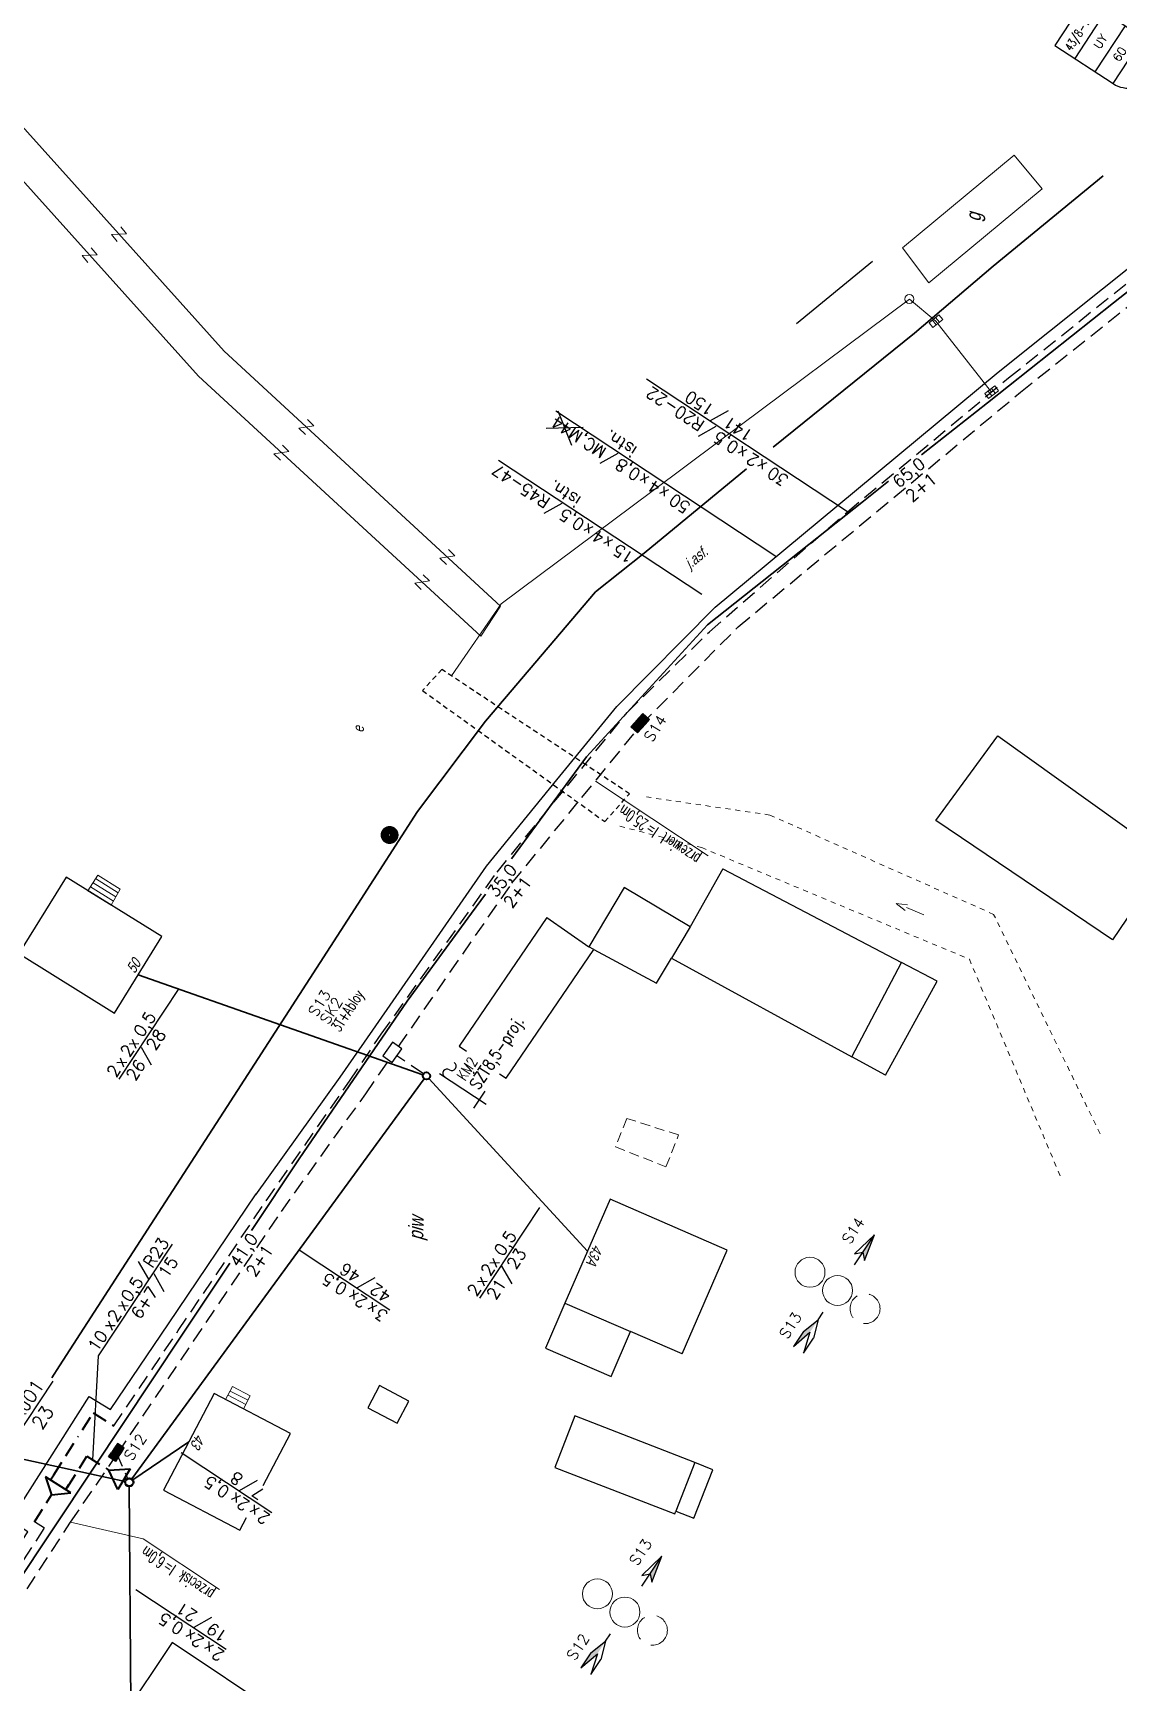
# Model space of a CAD drawing. Header units: millimetres. Extents: x 4848043 to 9699780, y 5827542 to 11659147.
# Drawn here: x 4850023.1 to 4850131.7, y 5828121.3 to 5828286.4 of the extents above; entities that cross this region are included whole.
import ezdxf
from ezdxf.enums import TextEntityAlignment as Align

# ---------------------------------------------------------------- set-up
doc = ezdxf.new("R2010")
doc.units = ezdxf.units.MM
doc.header["$MEASUREMENT"] = 0
for name, pattern in [('0', [0]), ('BORDER', [1.75, 0.5, -0.25, 0.5, -0.25, 0, -0.25]), ('DASHED', [0.75, 0.5, -0.25]), ('KOJ', [0]), ('KOR', [1, 0.5, -0.5]), ('PST', [0.85, 0.5, -0.35]), ('SCH', [0]), ('UOK', [1.5, 1, -0.5]), ('UPK', [0])]:
    doc.linetypes.add(name, pattern=pattern)
doc.layers.get('0').update_dxf_attribs({"lineweight": 18})
for name, color, linetype in [('czerwona', 1, 'Continuous'), ('S-T-DLUG', 30, 'Continuous'), ('TEL długości przelotów', 30, 'Continuous'), ('TEL studnie istniejące', 34, 'Continuous'), ('TES kable kanałowe istn.', 140, 'Continuous'), ('TES kable kanałowe proj.', 4, 'DASHED'), ('TES opisy kabli abon.', 30, 'Continuous'), ('TES opisy kabli rozdz.', 30, 'Continuous'), ('TES opisy zakończeń', 30, 'Continuous'), ('TES rury', 6, 'Continuous'), ('TES strzałki i odnośniki', 7, 'Continuous'), ('TES zakończenia istniejące', 140, 'Continuous')]:
    doc.layers.add(name, color=color, linetype=linetype)
for name, color, linetype, lineweight in [('EADTD_T_0', 7, '0', 18), ('EBTPO_L_6', 9, '0', 18), ('EBUOA_T_0', 7, '0', 25), ('EBUPP_L_2', 7, '0', 13), ('EBUPP_L_3', 6, '0', 25), ('EDTTS_T_0', 251, '0', 18), ('EUZPU_L_3', 250, 'KOR', 18), ('EUZPU_L_7', 251, '0', 18), ('SDROK_T_0', 250, '0', 18), ('SDRPK_L_0', 7, '0', 35), ('SDRPT_L_0', 7, 'PST', 25), ('SZWOW_T_2', 7, '0', 18), ('TEL kable doziemne proj.', 32, 'BORDER', 30), ('TEL kanalizacja tel. proj.', 32, 'DASHED', 30), ('TEL rury opis', 6, 'Continuous', 20), ('TEL studnie projektowane', 32, 'Continuous', 30), ('TES kable doziemne proj.', 4, 'BORDER', 40), ('TES kable napow. proj.', 241, 'LIN_NAPOW_PROJ', 35), ('TES zakończenia projektowane', 4, 'Continuous', 40), ('TES złącza projektowane', 4, 'Continuous', 40), ('UEEOA_T_0', 7, '0', 18), ('UKKPA_L_6', 251, 'UOK', 9), ('UKKPA_T_0', 7, '0', 18), ('UKKPOD_L_0', 14, 'UPK', 18), ('UTTPA_T_0', 7, '0', 18), ('UZB słupy telefoniczne', 32, 'Continuous', 30)]:
    doc.layers.add(name, color=color, linetype=linetype, lineweight=lineweight)
doc.styles.add('ROMANS', font='simplex.shx')
doc.styles.add('SIMPLEX', font='simplex.shx', dxfattribs={"width": 0.8, "height": 1.5})
doc.styles.get("Standard").update_dxf_attribs({"font": 'txt', "width": 0.8, "oblique": 15})
doc.linetypes.add('LIN_NAPOW_PROJ', pattern='A,0.0001,-0.4,[136,l_napow.shx,S=0.1,R=0,X=-0.4,Y=0],-0.2,[137,l_napow.shx,S=0.1,R=0,X=-0.2,Y=0],-0.2', length=0.8001)

# ---------------------------------------------------------------- blocks, each defined once
blk = doc.blocks.new('PRH')
at = {"color": 0}
for p, q in [((-0.380375, 0.49116), (0.369625, 0.49116)), ((0.369625, 0.49116), (-0.380375, -0.50884)), ((-0.380375, -0.50884), (0.369625, -0.50884))]:
    blk.add_line(p, q, dxfattribs=at)
blk = doc.blocks.new('KCI')
at = {"color": 0}
for p, q in [((0, 0), (1.585, 0)), ((1.585, 0.25), (2.5, 0)), ((1.585, -0.25), (2.5, 0))]:
    blk.add_line(p, q, dxfattribs=at)
blk = doc.blocks.new('KRA')
at = {"color": 0}
for p, q in [((-0.53174, 0.25555), (0.51826, 0.25555)), ((-0.53174, -0.24445), (-0.53174, 0.25555)), ((-0.18174, -0.24445), (-0.18174, 0.25555)), ((0.16826, -0.24445), (0.16826, 0.25555)), ((0.51826, 0.25555), (0.51826, -0.24445)), ((0.51826, -0.24445), (-0.53174, -0.24445))]:
    blk.add_line(p, q, dxfattribs=at)
blk = doc.blocks.new('UKK')
at = {"color": 0}
blk.add_circle((0, 0), 0.375, dxfattribs=at)
blk = doc.blocks.new('WLD')
at = {"color": 0}
for p, q in [((0.375, 0.25), (-0.375, 0.25)), ((-0.375, 0.25), (-0.375, -0.25)), ((0.375, -0.25), (0.375, 0.25)), ((-0.375, -0.25), (0.375, -0.25))]:
    blk.add_line(p, q, dxfattribs=at)
blk.add_circle((0, 0), 0.045, dxfattribs=at)
blk = doc.blocks.new('TR-SL1')
blk.add_circle((0, 0), 0.5)
blk = doc.blocks.new('KBR-SL1P')
for p, q in [((0, 0), (-1, 1.48)), ((-1, 1.48), (1, 1.48)), ((1, 1.48), (0, 0))]:
    blk.add_line(p, q)
blk.add_circle((0, 1.98), 0.35)
blk = doc.blocks.new('SK-2-I')
blk.add_hatch(color=256).paths.add_polyline_path([(0.27, -0.38), (0.77, -0.38), (0.77, 0.37), (0.27, 0.37), (-0.23, 0.37), (-0.73, 0.37), (-0.73, -0.38), (-0.23, -0.38)])
for p, q in [((-0.73, -0.38), (-0.73, 0.37)), ((-0.73, 0.37), (-0.23, 0.37)), ((0.27, 0.37), (-0.23, 0.37)), ((0.77, 0.37), (0.27, 0.37)), ((0.77, -0.38), (0.77, 0.37)), ((-0.23, -0.38), (-0.73, -0.38)), ((-0.23, -0.38), (0.27, -0.38)), ((0.27, -0.38), (0.77, -0.38))]:
    blk.add_line(p, q)
blk = doc.blocks.new('KB-RZP')
at = {"style": 'SIMPLEX'}
for s, p in [('/', (0.5, 0.39)), ('x', (-4.75, 0.25)), ('x', (-2.78, 0.25))]:
    blk.add_text(s, height=1, dxfattribs=at).set_placement(p)
at = {"style": 'SIMPLEX', "flags": 1}
blk.add_attdef('TYP-KAB', text='', height=0.5, dxfattribs=at).set_placement((-8.41, 0.25), align=Align.RIGHT)
at = {"style": 'SIMPLEX'}
for tag, p in [('POJ-KAB', (-5.16, 0.25)), ('DL-KAB', (0.19, -1.25))]:
    blk.add_attdef(tag, text='', height=1, dxfattribs=at).set_placement(p, align=Align.RIGHT)
for tag, p in [('KONS-KAB', (-3.5, 0.25)), ('SR-ZYL', (-0.85, 0.25)), ('SEP', (0.84, -1.25))]:
    blk.add_attdef(tag, text='', height=1, dxfattribs=at).set_placement(p, align=Align.CENTER)
for tag, p in [('NR-KAB', (1.5, 0.25)), ('DL-MON', (1.5, -1.25))]:
    blk.add_attdef(tag, p, '', height=1, dxfattribs=at)
at = {"style": 'SIMPLEX', "flags": 1}
blk.add_attdef('REJ-SZAF', (7.64, 0.25), '', height=0.5, dxfattribs=at)
blk = doc.blocks.new('KB-IWP')
at = {"style": 'SIMPLEX'}
for p in [(-1.22, 0.25), (0.64, 0.25)]:
    blk.add_text('x', height=1, dxfattribs=at).set_placement(p, align=Align.RIGHT)
at = {"style": 'SIMPLEX', "flags": 1}
blk.add_attdef('TYP-KAB', text='', height=0.5, dxfattribs=at).set_placement((-6.02, 0.25), align=Align.RIGHT)
at = {"style": 'SIMPLEX'}
for tag, p in [('POJ-KAB', (-2.13, 0.25)), ('DL-KAB', (-0.62, -1.25))]:
    blk.add_attdef(tag, text='', height=1, dxfattribs=at).set_placement(p, align=Align.RIGHT)
for tag, p in [('KONS-KAB', (-0.52, 0.25)), ('SR-ZYL', (2.12, 0.25)), ('SEP', (-0.02, -1.25))]:
    blk.add_attdef(tag, text='', height=1, dxfattribs=at).set_placement(p, align=Align.CENTER)
at = {"style": 'SIMPLEX', "flags": 1}
blk.add_attdef('REJ-SZAF', (6.39, 0.25), '', height=0.5, dxfattribs=at)
at = {"style": 'SIMPLEX'}
blk.add_attdef('DL-MON', (0.7, -1.25), '', height=1, dxfattribs=at)
blk = doc.blocks.new('OB')
at = {"style": 'ROMANS', "width": 0.6}
blk.add_text('l=', height=2, dxfattribs=at).set_placement((9.86, 0.18))
for tag, p in [('OB_TYP', (8.68, 0.18)), ('OB_SW', (11.54, -2.76))]:
    blk.add_attdef(tag, text='', height=2, dxfattribs=at).set_placement(p, align=Align.RIGHT)
blk.add_attdef('OB_DL', (11.91, 0.18), '', height=2, dxfattribs=at)
blk = doc.blocks.new('ZL-2P')
for p, q in [((0, 0), (1, 1.25)), ((1, -1.25), (0, 0)), ((1, 1.25), (1, -1.25)), ((1, 0.75), (1.5, 0.75)), ((1, -0.75), (1.5, -0.75))]:
    blk.add_line(p, q)
blk = doc.blocks.new('KBR-ZP2')
blk.add_line((-4, 2), (4, 2))
at = {"style": 'SIMPLEX'}
for tag, p in [('REJ-SZAF', (0, 2.5)), ('NR-ZAK', (0, 0))]:
    blk.add_attdef(tag, text='', height=1.5, dxfattribs=at).set_placement(p, align=Align.CENTER)
blk = doc.blocks.new('S-T-DLUG')
at = {"style": 'ROMANS'}
blk.add_attdef('DL.KAN', text='', height=1, dxfattribs=at).set_placement((0, 0.3), align=Align.CENTER)
blk.add_attdef('L.OTW', text='', height=1, dxfattribs=at).set_placement((0, -0.3), align=Align.TOP_CENTER)
blk = doc.blocks.new('S1')
for p, q in [((0, 5.58), (-0.5, 3.33)), ((0, 2.58), (0, 5.58)), ((0.5, 3.33), (0, 5.58)), ((-0.5, 3.33), (0, 3.83)), ((0, 3.83), (0.5, 3.33)), ((0, -2.92), (0, -2.17)), ((-0.5, -4.42), (0, -2.92)), ((0, -2.92), (0.5, -4.42)), ((-0.5, -5.92), (0, -4.17)), ((-0.5, -4.42), (-0.5, -5.92)), ((0, -4.17), (0.5, -5.92)), ((0.5, -5.92), (0.5, -4.42))]:
    blk.add_line(p, q)
for points in [[(0, 5.58), (0, 3.83), (0.5, 3.33)], [(0, -2.92), (-0.5, -4.42), (0, -4.17), (-0.5, -5.92)]]:
    blk.add_solid(points)
blk = doc.blocks.new('ZLOP')
for p, q in [((9.15, 0), (0, 0)), ((0, 0), (0, -11.62)), ((9.15, -11.62), (9.15, 0)), ((9.15, -4), (0, -4)), ((9.15, -8), (0, -8)), ((0, -11.62), (9.15, -11.62))]:
    blk.add_line(p, q)
blk.add_arc((4.58, -11.62), 4.58, 180, 0)
at = {"style": 'ROMANS', "width": 0.713756}
blk.add_attdef('MUFA', text='', height=1.41, dxfattribs=at).set_placement((0.63, -2.88), (8.18, -2.88), align=Align.FIT)
at = {"style": 'ROMANS'}
for tag, p in [('LACZNIK', (4.71, -6.72)), ('PARY', (4.69, -10.56))]:
    blk.add_attdef(tag, text='', height=1.41, dxfattribs=at).set_placement(p, align=Align.CENTER)
for tag, flags, p in [('NRZL', 4, (4.68, -14.12)), ('BOKT', 1, (4.69, -17.8))]:
    blk.add_attdef(tag, text='', height=1.41, dxfattribs=dict(at, flags=flags)).set_placement(p, align=Align.CENTER)

msp = doc.modelspace()

# ---------------------------------------------------------------- linework, layer by layer
for centre in [(4850100.9, 5828162.33), (4850103.66, 5828160.51), (4850079.63, 5828130.15), (4850082.38, 5828128.33)]:
    msp.add_circle(centre, 1.5)
at = {"linetype": 'DASHED', "ltscale": 5}
for centre in [(4850106.41, 5828158.69), (4850085.13, 5828126.51)]:
    msp.add_circle(centre, 1.5, dxfattribs=at)
at = {"layer": 'czerwona', "linetype": 'ByBlock', "const_width": 0.846}
msp.add_lwpolyline([(4850058.82, 5828205.62, 1), (4850058.84, 5828206.57, 1)], format="xyb", close=True, dxfattribs=at)
at = {"layer": 'EBTPO_L_6', "linetype": 'SCH'}
for p, q in [((4850028.64, 5828200.51), (4850029.62, 5828202.08)), ((4850029.62, 5828202.08), (4850031.87, 5828200.67)), ((4850028.64, 5828200.51), (4850030.97, 5828199.07)), ((4850031.21, 5828199.48), (4850028.89, 5828200.92)), ((4850031.44, 5828199.9), (4850029.15, 5828201.32)), ((4850031.68, 5828200.32), (4850029.4, 5828201.74)), ((4850030.97, 5828199.07), (4850031.87, 5828200.67)), ((4850042.42, 5828149.61), (4850043.12, 5828150.89)), ((4850044.89, 5828149.96), (4850043.12, 5828150.89)), ((4850044.21, 5828148.66), (4850042.42, 5828149.61)), ((4850042.66, 5828150.02), (4850044.43, 5828149.09)), ((4850042.88, 5828150.44), (4850044.66, 5828149.52)), ((4850044.21, 5828148.66), (4850044.89, 5828149.96))]:
    msp.add_line(p, q, dxfattribs=at)
at = {"layer": 'EBUPP_L_2', "linetype": '0'}
for p, q in [((4850121.34, 5828274.12), (4850110.17, 5828264.87)), ((4850124.12, 5828270.75), (4850121.34, 5828274.12)), ((4850112.78, 5828261.36), (4850124.12, 5828270.75)), ((4850110.17, 5828264.87), (4850112.78, 5828261.36))]:
    msp.add_line(p, q, dxfattribs=at)
at = {"layer": 'EBUPP_L_3', "linetype": '0'}
for p, q in [((4850107.14, 5828263.48), (4850099.56, 5828257.25)), ((4850113.48, 5828207.55), (4850119.69, 5828216.03)), ((4850119.69, 5828216.03), (4850136.73, 5828203.82)), ((4850131.17, 5828195.59), (4850113.48, 5828207.55)), ((4850136.73, 5828203.82), (4850131.17, 5828195.59)), ((4850092.18, 5828202.72), (4850088.91, 5828196.91)), ((4850092.18, 5828202.72), (4850110.06, 5828193.35)), ((4850026.46, 5828201.86), (4850021.71, 5828194.23)), ((4850036.05, 5828195.92), (4850026.46, 5828201.86)), ((4850082.31, 5828200.84), (4850078.77, 5828194.9)), ((4850088.91, 5828196.91), (4850082.31, 5828200.84)), ((4850074.56, 5828197.85), (4850065.78, 5828184.96)), ((4850074.56, 5828197.85), (4850078.77, 5828194.9)), ((4850031.31, 5828188.28), (4850036.05, 5828195.92)), ((4850088.91, 5828196.91), (4850087.04, 5828193.77)), ((4850021.71, 5828194.23), (4850031.31, 5828188.28)), ((4850070.48, 5828181.75), (4850079.27, 5828194.63)), ((4850079.27, 5828194.63), (4850078.77, 5828194.9)), ((4850079.27, 5828194.63), (4850085.55, 5828191.25)), ((4850085.55, 5828191.25), (4850087.04, 5828193.77)), ((4850087.04, 5828193.77), (4850105.1, 5828183.9)), ((4850105.1, 5828183.9), (4850110.06, 5828193.35)), ((4850113.62, 5828191.47), (4850110.06, 5828193.35)), ((4850108.46, 5828182.05), (4850113.62, 5828191.47)), ((4850065.78, 5828184.96), (4850066.52, 5828184.45)), ((4850108.46, 5828182.05), (4850105.1, 5828183.9)), ((4850069.82, 5828182.2), (4850070.48, 5828181.75)), ((4850080.89, 5828169.64), (4850076.38, 5828159.24)), ((4850092.61, 5828164.55), (4850080.89, 5828169.64)), ((4850088.11, 5828154.17), (4850092.61, 5828164.55)), ((4850076.38, 5828159.24), (4850074.43, 5828154.75)), ((4850076.38, 5828159.24), (4850082.94, 5828156.4)), ((4850081, 5828151.91), (4850082.94, 5828156.4)), ((4850088.11, 5828154.17), (4850082.94, 5828156.4)), ((4850074.43, 5828154.75), (4850081, 5828151.91)), ((4850057.81, 5828150.99), (4850056.64, 5828148.77)), ((4850060.76, 5828149.45), (4850057.81, 5828150.99)), ((4850041.27, 5828150.21), (4850036.2, 5828140.54)), ((4850048.92, 5828146.19), (4850041.27, 5828150.21)), ((4850059.6, 5828147.23), (4850060.76, 5828149.45)), ((4850056.64, 5828148.77), (4850059.6, 5828147.23)), ((4850077.37, 5828147.95), (4850075.38, 5828142.79)), ((4850089.37, 5828143.29), (4850077.37, 5828147.95)), ((4850046.19, 5828140.99), (4850048.92, 5828146.19)), ((4850075.38, 5828142.79), (4850087.38, 5828138.15)), ((4850089.37, 5828143.29), (4850087.48, 5828138.42)), ((4850091.17, 5828142.56), (4850089.37, 5828143.29)), ((4850089.28, 5828137.72), (4850091.17, 5828142.56)), ((4850036.2, 5828140.54), (4850043.85, 5828136.52)), ((4850043.85, 5828136.52), (4850044.5, 5828137.78)), ((4850087.38, 5828138.15), (4850087.48, 5828138.42)), ((4850087.48, 5828138.42), (4850089.28, 5828137.72)), ((4850037.07, 5828125.27), (4850028.8, 5828112.91)), ((4850047.84, 5828118.07), (4850037.07, 5828125.27))]:
    msp.add_line(p, q, dxfattribs=at)
at = {"layer": 'EUZPU_L_3', "linetype": 'KOR'}
for p, q in [((4850096.89, 5828208.09), (4850084.22, 5828209.95)), ((4850081.88, 5828206.98), (4850090.06, 5828204.83)), ((4850119.28, 5828198.15), (4850096.89, 5828208.09)), ((4850090.06, 5828204.83), (4850116.85, 5828193.67)), ((4850129.93, 5828176.2), (4850119.28, 5828198.15)), ((4850116.85, 5828193.67), (4850126.06, 5828171.67))]:
    msp.add_line(p, q, dxfattribs=at)
at = {"layer": 'EUZPU_L_7', "linetype": '0'}
for p, q in [((4850042.27, 5828254.5), (4850003.95, 5828297.17)), ((4850001.91, 5828294.08), (4850039.69, 5828252)), ((4850069.93, 5828228.99), (4850042.27, 5828254.5)), ((4850039.69, 5828252), (4850067.95, 5828226)), ((4850067.95, 5828226), (4850069.93, 5828228.99))]:
    msp.add_line(p, q, dxfattribs=at)
at = {"layer": 'SDRPK_L_0', "linetype": 'KOJ'}
for p, q in [((4850119.23, 5828263.02), (4850130.25, 5828272.05)), ((4850144.17, 5828269.6), (4850131.28, 5828259.36)), ((4850111.37, 5828256.31), (4850119.23, 5828263.02)), ((4850131.28, 5828259.36), (4850118.65, 5828249.35)), ((4850097.22, 5828244.92), (4850111.37, 5828256.31)), ((4850118.65, 5828249.35), (4850112.07, 5828244.13)), ((4850084.3, 5828234.31), (4850094.55, 5828242.74)), ((4850108.76, 5828241.5), (4850106.26, 5828239.52)), ((4850106.26, 5828239.52), (4850090.64, 5828227.12)), ((4850079.42, 5828230.43), (4850084.3, 5828234.31)), ((4850074.71, 5828224.86), (4850079.42, 5828230.43)), ((4850090.64, 5828227.12), (4850078.52, 5828213.93)), ((4850068.44, 5828217.48), (4850074.71, 5828224.86)), ((4850061.63, 5828208.45), (4850068.44, 5828217.48)), ((4850078.52, 5828213.93), (4850071.03, 5828203.72)), ((4850055.65, 5828199.17), (4850061.63, 5828208.45)), ((4850042.56, 5828178.91), (4850055.65, 5828199.17)), ((4850068.42, 5828200.16), (4850067.02, 5828198.26)), ((4850067.02, 5828198.26), (4850060.59, 5828189.48)), ((4850060.59, 5828189.48), (4850049.78, 5828173.67)), ((4850032.06, 5828162.68), (4850042.56, 5828178.91)), ((4850049.78, 5828173.67), (4850045.01, 5828166.5)), ((4850025.8, 5828152.98), (4850032.06, 5828162.68)), ((4850042.85, 5828163.25), (4850038.11, 5828156.13)), ((4850038.11, 5828156.13), (4850029.12, 5828142.62)), ((4850025.03, 5828151.78), (4850025.8, 5828152.98)), ((4850029.12, 5828142.62), (4850021.19, 5828130.69))]:
    msp.add_line(p, q, dxfattribs=at)
at = {"layer": 'SDRPT_L_0', "linetype": 'PST'}
for p, q in [((4850064.05, 5828222.65), (4850062.13, 5828220.55)), ((4850082.84, 5828210.22), (4850064.05, 5828222.65)), ((4850062.13, 5828220.55), (4850080.36, 5828207.43)), ((4850080.36, 5828207.43), (4850082.84, 5828210.22))]:
    msp.add_line(p, q, dxfattribs=at)
at = {"layer": 'TEL kable doziemne proj.', "ltscale": 3}
for p, q in [((4850062.21, 5828182.18), (4850059.57, 5828184.01)), ((4850031.47, 5828144.31), (4850032.61, 5828141.7))]:
    msp.add_line(p, q, dxfattribs=at)
at = {"layer": 'TEL kanalizacja tel. proj.', "ltscale": 3}
for points in [[(4850059.73, 5828184.93), (4850071.07, 5828201.27), (4850078.07, 5828209.84), (4850084, 5828217.11), (4850093.71, 5828226.93), (4850105.83, 5828237), (4850121.96, 5828250.4), (4850143.12, 5828267.31), (4850151.36, 5828274.75), (4850153.88, 5828276.97)], [(4850026.91, 5828137.32), (4850031.62, 5828144.21), (4850039.22, 5828155.45), (4850048.01, 5828168.43), (4850056.44, 5828180.2), (4850058.77, 5828183.55)], [(4850001.45, 5828098.41), (4850009.3, 5828110.41), (4850016.39, 5828121.22), (4850026.91, 5828137.32)]]:
    msp.add_lwpolyline(points, dxfattribs=at)
at = {"layer": 'TEL rury opis'}
for p, q in [((4850090.72, 5828204.02), (4850079.42, 5828211.49)), ((4850034.16, 5828135.64), (4850026.91, 5828137.32)), ((4850041.8, 5828130.59), (4850034.16, 5828135.64))]:
    msp.add_line(p, q, dxfattribs=at)
at = {"layer": 'TEL studnie projektowane'}
msp.add_lwpolyline([(4850059.09, 5828183.32), (4850060.05, 5828184.7), (4850059.11, 5828185.36), (4850058.15, 5828183.98)], close=True, dxfattribs=at)
at = {"layer": 'TES kable doziemne proj.', "ltscale": 3}
for p, q in [((4850025.22, 5828142.05), (4850029.15, 5828148.25)), ((4850029.15, 5828148.25), (4850031.24, 5828146.97)), ((4850023.29, 5828137.35), (4850025.01, 5828140.05))]:
    msp.add_line(p, q, dxfattribs=at)
msp.add_lwpolyline([(4850026.58, 5828140.84), (4850028.53, 5828143.92), (4850030.74, 5828142.54)], dxfattribs=at)
at = {"layer": 'TES kable kanałowe istn.', "linetype": 'ByBlock'}
for p, q in [((4850119.73, 5828252.43), (4850139.45, 5828268.19)), ((4850103.58, 5828239.01), (4850119.73, 5828252.43)), ((4850091.4, 5828228.89), (4850103.58, 5828239.01)), ((4850081.56, 5828218.94), (4850091.4, 5828228.89)), ((4850075.58, 5828211.6), (4850081.56, 5828218.94)), ((4850068.53, 5828202.97), (4850075.58, 5828211.6)), ((4850057.14, 5828186.57), (4850068.53, 5828202.97)), ((4850053.87, 5828181.85), (4850057.14, 5828186.57)), ((4850045.43, 5828170.08), (4850053.87, 5828181.85)), ((4850036.69, 5828157.16), (4850045.49, 5828170.17))]:
    msp.add_line(p, q, dxfattribs=at)
msp.add_lwpolyline([(4849998.89, 5828100.08), (4850006.74, 5828112.09), (4850013.83, 5828122.9), (4850022.62, 5828136.35), (4850020.89, 5828137.48), (4850028.77, 5828149.89), (4850030.89, 5828148.59), (4850036.69, 5828157.16)], dxfattribs=at)
at = {"layer": 'TES kable kanałowe proj.', "ltscale": 3}
for p, q in [((4850120.78, 5828251.85), (4850141.09, 5828268.07)), ((4850104.64, 5828238.43), (4850120.78, 5828251.85)), ((4850090.83, 5828226.44), (4850104.64, 5828238.43)), ((4850082.61, 5828218.36), (4850090.83, 5828226.44)), ((4850076.63, 5828211.02), (4850082.61, 5828218.36)), ((4850069.59, 5828202.39), (4850076.63, 5828211.02)), ((4850058, 5828186.17), (4850069.59, 5828202.39)), ((4850054.81, 5828181.45), (4850058, 5828186.17)), ((4850046.48, 5828169.49), (4850054.81, 5828181.45)), ((4850037.68, 5828156.49), (4850046.48, 5828169.49)), ((4850031.24, 5828146.97), (4850037.68, 5828156.49))]:
    msp.add_line(p, q, dxfattribs=at)
msp.add_lwpolyline([(4849999.9, 5828099.43), (4850007.75, 5828111.43), (4850014.83, 5828122.24), (4850024.29, 5828136.71), (4850023.29, 5828137.35)], dxfattribs=at)
at = {"layer": 'TES kable napow. proj.', "ltscale": 3}
for p, q in [((4850062.16, 5828182.1), (4850033.68, 5828192.1)), ((4850062.29, 5828181.68), (4850033.02, 5828141.65)), ((4850062.75, 5828181.71), (4850078.64, 5828164.44)), ((4850032.37, 5828141.4), (4849991.5, 5828150.24)), ((4850033.12, 5828141.55), (4850038.74, 5828145.37)), ((4850032.78, 5828140.89), (4850032.93, 5828119.09))]:
    msp.add_line(p, q, dxfattribs=at)
at = {"layer": 'TES opisy kabli rozdz.'}
for p, q in [((4850104.64, 5828238.43), (4850084.53, 5828251.72)), ((4850097.49, 5828233.95), (4850075.46, 5828248.51)), ((4850090.06, 5828230.15), (4850069.73, 5828243.59)), ((4850037.74, 5828190.72), (4850031.74, 5828181.65)), ((4850073.82, 5828168.8), (4850067.83, 5828159.73)), ((4850029.7, 5828153.96), (4850037.09, 5828165.14)), ((4850049.78, 5828164.57), (4850058.85, 5828158.57)), ((4850029.13, 5828143.55), (4850029.7, 5828153.96)), ((4850037.97, 5828144.28), (4850047.04, 5828138.28)), ((4850033.42, 5828130.59), (4850042.49, 5828124.6))]:
    msp.add_line(p, q, dxfattribs=at)
at = {"layer": 'TES opisy zakończeń', "color": 243}
for p, q in [((4850075.67, 5828248.55), (4850077.03, 5828245.1)), ((4850078.21, 5828246.87), (4850074.49, 5828246.78))]:
    msp.add_line(p, q, dxfattribs=at)
at = {"layer": 'TES rury', "linetype": 'Continuous'}
for p, q in [((4850063.83, 5828182.22), (4850068.49, 5828179.14)), ((4850068.35, 5828180.46), (4850067.22, 5828178.75))]:
    msp.add_line(p, q, dxfattribs=at)
for centre, start, end in [((4850064.59, 5828182.24), 56.5292, 236.5292), ((4850065.06, 5828182.96), 236.5292, 56.5292)]:
    msp.add_arc(centre, 0.433, start, end, dxfattribs=at)
at = {"layer": 'TES zakończenia projektowane'}
msp.add_circle((4850062.51, 5828181.98), 0.365, dxfattribs=at)
at = {"layer": 'UKKPA_L_6', "linetype": 'UOK'}
for p, q in [((4850082.56, 5828177.73), (4850081.44, 5828174.87)), ((4850087.75, 5828176.08), (4850082.56, 5828177.73)), ((4850086.49, 5828172.89), (4850087.75, 5828176.08)), ((4850081.44, 5828174.87), (4850086.49, 5828172.89))]:
    msp.add_line(p, q, dxfattribs=at)
at = {"layer": 'UKKPOD_L_0', "linetype": 'UPK'}
for p, q in [((4850110.85, 5828259.73), (4850091.81, 5828245.51)), ((4850113.49, 5828257.53), (4850110.85, 5828259.73)), ((4850119.06, 5828250.41), (4850113.49, 5828257.53)), ((4850091.81, 5828245.51), (4850085.06, 5828240.47)), ((4850085.06, 5828240.47), (4850070, 5828229.23)), ((4850070, 5828229.23), (4850065.01, 5828222.01))]:
    msp.add_line(p, q, dxfattribs=at)

# ---------------------------------------------------------------- block references
at = {"layer": 'EDTTS_T_0'}
for p, xscale, yscale, zscale, rotation in [((4850031.74, 5828266.23), 1.20000000023084, 1.20000000023084, 1.20000000023084, 129.9272371952863), ((4850028.79, 5828264.13), 1.19999999999157, 1.19999999999157, 1.19999999999157, 129.9172372068141), ((4850050.49, 5828246.93), 1.200000000325791, 1.200000000325791, 1.200000000325791, 135.3172372012692), ((4850047.99, 5828244.36), 1.200000000213146, 1.200000000213146, 1.200000000213146, 135.3972371939809), ((4850064.6, 5828233.91), 1.200000000325791, 1.200000000325791, 1.200000000325791, 135.3172372012692), ((4850062.08, 5828231.4), 1.200000000213146, 1.200000000213146, 1.200000000213146, 135.3972371939809)]:
    msp.add_blockref('PRH', p, dxfattribs=dict(at, xscale=xscale, yscale=yscale, zscale=zscale, rotation=rotation))
at = {"layer": 'SZWOW_T_2', "xscale": 1.200000000100528, "yscale": 1.200000000100528, "zscale": 1.200000000100528, "rotation": 157.3872372017528}
msp.add_blockref('KCI', (4850112.3, 5828198.1), dxfattribs=at)
at = {"layer": 'TEL długości przelotów', "xscale": 1.2, "yscale": 1.2, "zscale": 1.2}
for p, rotation, values in [((4850111.4, 5828241.63), 39.7314245023355, {'DL.KAN': '65,0', 'L.OTW': '2+1'}), ((4850070.86, 5828200.96), 52.60342935429503, {'DL.KAN': '35,0', 'L.OTW': '2+1'}), ((4850045.02, 5828164.02), 55.90741392024771, {'DL.KAN': '41,0', 'L.OTW': '2+1'})]:
    msp.add_blockref('S-T-DLUG', p, dxfattribs=dict(at, rotation=rotation)).add_auto_attribs(values)
at = {"layer": 'TEL rury opis'}
for p, xscale, yscale, zscale, rotation, values in [((4850090.83, 5828203.62), 0.5999999999999999, 0.5999999999999999, 0.5999999999999999, 146.5291581744312, {'OB_TYP': 'przewiert', 'OB_DL': '25,0m'}), ((4850042.53, 5828129.78), 0.6, 0.6, 0.6, 146.5291581767151, {'OB_TYP': 'przecisk', 'OB_DL': '6,0m'})]:
    msp.add_blockref('OB', p, dxfattribs=dict(at, xscale=xscale, yscale=yscale, zscale=zscale, rotation=rotation)).add_auto_attribs(values)
at = {"layer": 'TEL studnie istniejące'}
for p, xscale, yscale, zscale, rotation in [((4850083.89, 5828217.27), 1.2, 1.2, 1.2, 47.58723719078903), ((4850031.48, 5828144.29), 1.08, 1.08, 0.6, 56.7172371546704)]:
    msp.add_blockref('SK-2-I', p, dxfattribs=dict(at, xscale=xscale, yscale=yscale, zscale=zscale, rotation=rotation))
at = {"layer": 'TES opisy kabli abon.', "linetype": 'Continuous', "xscale": 1.199999999727946, "yscale": 1.199999999727946, "zscale": 1.199999999727946}
for p, rotation, values in [((4850033.66, 5828184.55), 56.52915818062414, {'POJ-KAB': '2', 'KONS-KAB': '2', 'DL-KAB': '26', 'DL-MON': '28', 'SR-ZYL': '0,5', 'SEP': '/'}), ((4850069.74, 5828162.63), 56.52915818062414, {'POJ-KAB': '2', 'KONS-KAB': '2', 'DL-KAB': '21', 'DL-MON': '23', 'SR-ZYL': '0,5', 'SEP': '/'}), ((4850055.94, 5828160.5), 146.529158176126, {'POJ-KAB': '3', 'KONS-KAB': '2', 'DL-KAB': '42', 'DL-MON': '46', 'SR-ZYL': '0,5', 'SEP': '/'}), ((4850044.14, 5828140.2), 146.5291581696395, {'POJ-KAB': '2', 'KONS-KAB': '2', 'DL-KAB': '7', 'DL-MON': '8', 'SR-ZYL': '0,5', 'SEP': '/'}), ((4850039.59, 5828126.51), 146.5291581696395, {'POJ-KAB': '2', 'KONS-KAB': '2', 'DL-KAB': '19', 'DL-MON': '21', 'SR-ZYL': '0,5', 'SEP': '/'})]:
    msp.add_blockref('KB-IWP', p, dxfattribs=dict(at, rotation=rotation)).add_auto_attribs(values)
at = {"layer": 'TES opisy kabli rozdz.'}
for p, xscale, yscale, zscale, rotation, values in [((4850092.14, 5828246.69), 1.2, 1.2, 1.2, 146.5291581782306, {'POJ-KAB': '30', 'KONS-KAB': '2', 'SR-ZYL': '0,5', 'NR-KAB': 'R20-22', 'DL-KAB': '141', 'DL-MON': '150', 'SEP': '/'}), ((4850082.32, 5828243.98), 1.200000000180423, 1.200000000180423, 1.200000000180423, 146.5291581934423, {'POJ-KAB': '50', 'KONS-KAB': '4', 'SR-ZYL': '0,8', 'NR-KAB': 'MC,M44', 'SEP': 'istn.'}), ((4850076.71, 5828238.97), 1.200000000180423, 1.200000000180423, 1.200000000180423, 146.5291581934423, {'POJ-KAB': '15', 'KONS-KAB': '4', 'SR-ZYL': '0,5', 'NR-KAB': 'R45-47', 'SEP': 'istn.'}), ((4850034.36, 5828161.01), 1.199999999999999, 1.199999999999999, 1.199999999999999, 56.52915817655038, {'POJ-KAB': '10', 'KONS-KAB': '2', 'SR-ZYL': '0,5', 'NR-KAB': 'R23', 'DL-KAB': '6+7', 'DL-MON': '15', 'SEP': '/'})]:
    msp.add_blockref('KB-RZP', p, dxfattribs=dict(at, xscale=xscale, yscale=yscale, zscale=zscale, rotation=rotation)).add_auto_attribs(values)
at = {"layer": 'TES opisy zakończeń', "xscale": 0.8999999999268937, "yscale": 0.8999999999268937, "zscale": 0.8999999999268937, "rotation": 56.52915818046868}
msp.add_blockref('KBR-ZP2', (4850024.67, 5828147.43), dxfattribs=at).add_auto_attribs({'REJ-SZAF': 'PKJ01', 'NR-ZAK': '23'})
at = {"layer": 'TES strzałki i odnośniki', "xscale": 1.199999999539498, "yscale": 1.199999999539498, "zscale": 1.199999999539498, "rotation": 326.5291581732097}
for p in [(4850103.66, 5828160.51), (4850082.38, 5828128.33)]:
    msp.add_blockref('S1', p, dxfattribs=at)
at = {"layer": 'TES zakończenia istniejące', "linetype": 'ByBlock', "ltscale": 5, "xscale": 0.5999999999999999, "yscale": 0.5999999999999999, "zscale": 0.5999999999999999, "rotation": 56.71662228995471}
msp.add_blockref('ZLOP', (4850125.4, 5828285.12), dxfattribs=at).add_auto_attribs({'MUFA': '43/8-150', 'LACZNIK': 'UY', 'PARY': '60'})
at = {"layer": 'TES zakończenia projektowane', "xscale": 1.200000000156845, "yscale": 1.200000000156845, "zscale": 1.200000000156845, "rotation": 238.9979972669986}
msp.add_blockref('KBR-SL1P', (4850030.74, 5828142.54), dxfattribs=at)
at = {"layer": 'TES złącza projektowane', "xscale": -1.2, "yscale": 1.2, "zscale": 1.2, "rotation": 237.5870487466599}
msp.add_blockref('ZL-2P', (4850025.01, 5828140.05), dxfattribs=at)
at = {"layer": 'UKKPA_T_0'}
for name, p, xscale, yscale, zscale, rotation in [('UKK', (4850110.85, 5828259.73), 1.2, 1.2, 1.2, 88.97723720235952), ('KRA', (4850113.49, 5828257.53), 1.199999999953394, 1.199999999953394, 1.199999999953394, 219.407237189997), ('KRA', (4850119.06, 5828250.41), 1.200000000132282, 1.200000000132282, 1.200000000132282, 217.3472372013306)]:
    msp.add_blockref(name, p, dxfattribs=dict(at, xscale=xscale, yscale=yscale, zscale=zscale, rotation=rotation))
at = {"layer": 'UTTPA_T_0'}
for p, xscale, yscale, zscale, rotation in [((4850083.86, 5828217.23), 1.200000000185716, 1.200000000185716, 1.200000000185716, 47.58723720307309), ((4850031.47, 5828144.31), 1.200000000010823, 1.200000000010823, 1.200000000010823, 236.7172372083947)]:
    msp.add_blockref('WLD', p, dxfattribs=dict(at, xscale=xscale, yscale=yscale, zscale=zscale, rotation=rotation))
at = {"layer": 'UZB słupy telefoniczne', "xscale": 0.7200000000000001, "yscale": 0.7200000000000001, "zscale": 0.6, "rotation": 268.9772372023595}
for p in [(4850062.51, 5828181.98), (4850032.78, 5828141.31)]:
    msp.add_blockref('TR-SL1', p, dxfattribs=at)

# ---------------------------------------------------------------- texts
at = {"layer": 'EADTD_T_0', "char_height": 1.08, "attachment_point": 8, "line_spacing_factor": 0.82}
for s, insert, rotation in [('50', (4850033.68, 5828192.7), 58.1931), ('43A', (4850078.84, 5828164.25), 247.6635), ('43', (4850039.16, 5828145.67), 242.3179)]:
    msp.add_mtext(s, dxfattribs=dict(at, insert=insert, rotation=rotation))
at = {"layer": 'EBUOA_T_0', "attachment_point": 5, "rotation": 88.9772, "line_spacing_factor": 0.82}
for s, insert, char_height in [('g', (4850117.48, 5828267.92), 1.49), ('piw', (4850061.7, 5828166.71), 1.488)]:
    msp.add_mtext(s, dxfattribs=dict(at, insert=insert, char_height=char_height))
at = {"layer": 'S-T-DLUG', "style": 'ROMANS'}
for s, rotation, p in [('S14', 57.3734, (4850085.12, 5828215.31)), ('S13', 57.3734, (4850051.52, 5828187.81)), ('SK2', 57.3734, (4850052.68, 5828187.04)), ('S14', 56.5292, (4850104.91, 5828165.05)), ('S13', 56.5292, (4850098.63, 5828155.56)), ('S12', 57.3734, (4850033.07, 5828143.38)), ('S13', 56.5292, (4850083.63, 5828132.87)), ('S12', 56.5292, (4850077.36, 5828123.38))]:
    msp.add_text(s, height=1.08, rotation=rotation, dxfattribs=at).set_placement(p)
at = {"layer": 'S-T-DLUG', "style": 'ROMANS', "width": 0.7}
msp.add_text('3T+Abloy', height=1.08, rotation=57.3734, dxfattribs=at).set_placement((4850053.82, 5828186.29))
at = {"layer": 'SDROK_T_0', "insert": (4850089.61, 5828233.75), "char_height": 1.08, "attachment_point": 5, "rotation": 39.4368, "line_spacing_factor": 0.82}
msp.add_mtext('j.asf.', dxfattribs=at)
at = {"layer": 'TES rury', "linetype": 'Continuous', "style": 'ROMANS', "width": 0.8}
for s, height, p in [('SŻT8,5-proj.', 1.2, (4850067.74, 5828180.5)), ('KM2', 1.08, (4850066.37, 5828181.4))]:
    msp.add_text(s, height=height, rotation=56.5292, dxfattribs=at).set_placement(p)
at = {"layer": 'UEEOA_T_0', "insert": (4850055.73, 5828216.98), "char_height": 1.08, "attachment_point": 6, "rotation": 88.9772, "line_spacing_factor": 0.82}
msp.add_mtext('e', dxfattribs=at)

doc.saveas('drawing.dxf')
